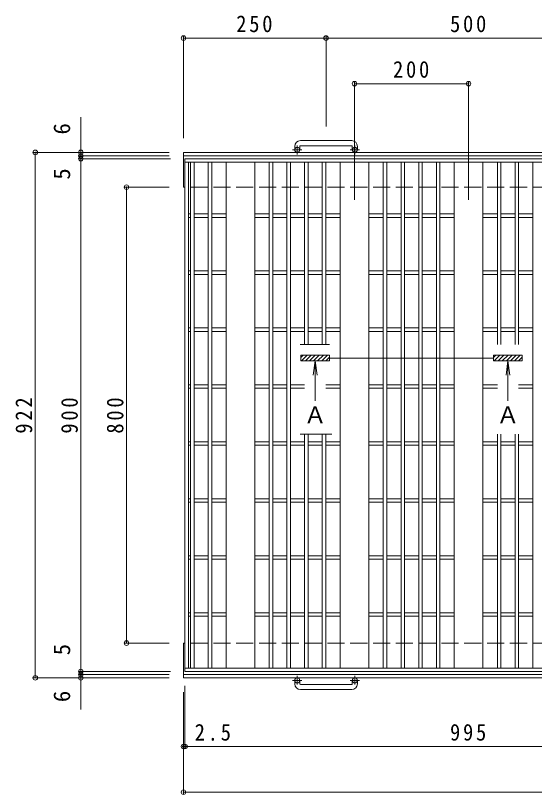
# Model space of a CAD drawing. Units: millimetres, scale not verified. Extents: x -1744 to 1840, y -1371 to 1279.
# Drawn here: x -1744 to -834, y -259 to 1108 of the extents above; entities that cross this region are included whole.
import ezdxf
from ezdxf.enums import TextEntityAlignment as Align

# ---------------------------------------------------------------- set-up
doc = ezdxf.new("R2010")
doc.units = ezdxf.units.MM
doc.header["$LTSCALE"] = 10
doc.header["$PDMODE"] = 32
doc.header["$PDSIZE"] = 8
doc.linetypes.add('CHAIN1', pattern=[8, 5, -1, 1, -1])
doc.linetypes.add('DASHED3', pattern=[4, 3, -1])
for name, color, linetype, lineweight in [('C-1', 2, 'Continuous', 9), ('C-2', 3, 'Continuous', 9), ('C-4', 7, 'Continuous', 9)]:
    doc.layers.add(name, color=color, linetype=linetype, lineweight=lineweight)
doc.styles.add('ＭＳ ゴシック', font='')
doc.styles.get('ＭＳ ゴシック').set_extended_font_data('MS Gothic')

msp = doc.modelspace()

# ---------------------------------------------------------------- linework, layer by layer
at = {"layer": 'C-1'}
for p, q in [((-1154.15, 888.49), (-1244.15, 888.49)), ((-1254.15, 878.49), (-1254.15, 872.39)), ((-1245.15, 878.49), (-1245.15, 872.39)), ((-1244.15, 879.49), (-1154.15, 879.49)), ((-1153.15, 878.49), (-1153.15, 872.39)), ((-1144.15, 878.49), (-1144.15, 872.39)), ((-1449.15, 867.89), (-1449.15, 806.89)), ((-210.64, 867.89), (-1449.15, 867.89)), ((-212.38, 861.89), (-1449.15, 861.89)), ((-1449.15, 6.89), (-1449.15, -54.11)), ((-209.47, -48.11), (-1449.15, -48.11)), ((-210.64, -54.11), (-1449.15, -54.11)), ((-1254.15, -64.71), (-1254.15, -58.61)), ((-1245.15, -64.71), (-1245.15, -58.61)), ((-1244.15, -65.71), (-1154.15, -65.71)), ((-1153.15, -64.71), (-1153.15, -58.61)), ((-1144.15, -64.71), (-1144.15, -58.61)), ((-1154.15, -74.71), (-1244.15, -74.71))]:
    msp.add_line(p, q, dxfattribs=at)
at = {"layer": 'C-1', "linetype": 'CHAIN1'}
for p, q in [((-1249.65, 864.29), (-1249.65, 879.88)), ((-1148.65, 864.29), (-1148.65, 879.88)), ((-1241.49, 872.39), (-1257.9, 872.39)), ((-1140.49, 872.39), (-1156.9, 872.39)), ((-1249.65, -50.5), (-1249.65, -66.1)), ((-1148.65, -50.5), (-1148.65, -66.1)), ((-1241.49, -58.61), (-1257.9, -58.61)), ((-1140.49, -58.61), (-1156.9, -58.61))]:
    msp.add_line(p, q, dxfattribs=at)
at = {"layer": 'C-1', "linetype": 'DASHED3'}
for p, q in [((-446.65, 806.89), (-1449.15, 806.89)), ((-446.65, 6.89), (-1449.15, 6.89))]:
    msp.add_line(p, q, dxfattribs=at)
at = {"layer": 'C-1'}
for centre in [(-1249.65, 872.39), (-1148.65, 872.39), (-1249.65, -58.61), (-1148.65, -58.61)]:
    msp.add_circle(centre, 4.5, dxfattribs=at)
for centre, radius, start, end in [((-1244.15, 878.49), 10, 90, 180), ((-1154.15, 878.49), 10, 0, 90), ((-1244.15, 878.49), 1, 90, 180), ((-1154.15, 878.49), 1, 0, 90), ((-1244.15, -64.71), 10, 180, 270), ((-1244.15, -64.71), 1, 180, 270), ((-1154.15, -64.71), 10, 270, 0), ((-1154.15, -64.71), 1, 270, 0)]:
    msp.add_arc(centre, radius, start, end, dxfattribs=at)
at = {"layer": 'C-2'}
for p, q in [((-1446.65, 856.89), (-1446.65, -43.11)), ((-451.65, 856.89), (-1446.65, 856.89)), ((-451.65, 850.89), (-1446.65, 850.89)), ((-1440.65, 850.89), (-1440.65, -37.11)), ((-1436.65, 850.89), (-1436.65, -37.11)), ((-1430.65, 850.89), (-1430.65, -37.11)), ((-1405.65, 850.89), (-1405.65, -37.11)), ((-1399.65, 850.89), (-1399.65, -37.11)), ((-1374.15, 850.89), (-1374.15, -37.11)), ((-1324.15, 850.89), (-1324.15, -37.11)), ((-1298.65, 850.89), (-1298.65, -37.11)), ((-1292.65, 850.89), (-1292.65, -37.11)), ((-1267.65, 850.89), (-1267.65, -37.11)), ((-1261.65, 850.89), (-1261.65, -37.11)), ((-1236.65, 850.89), (-1236.65, 530.95)), ((-1230.65, 850.89), (-1230.65, 530.95)), ((-1205.65, 850.89), (-1205.65, 530.95)), ((-1199.65, 850.89), (-1199.65, 530.95)), ((-1174.15, 850.89), (-1174.15, -37.11)), ((-1124.15, 850.89), (-1124.15, -37.11)), ((-1098.65, 850.89), (-1098.65, -37.11)), ((-1092.65, 850.89), (-1092.65, -37.11)), ((-1067.65, 850.89), (-1067.65, -37.11)), ((-1061.65, 850.89), (-1061.65, -37.11)), ((-1036.65, 850.89), (-1036.65, -37.11)), ((-1030.65, 850.89), (-1030.65, -37.11)), ((-1005.65, 850.89), (-1005.65, -37.11)), ((-999.65, 850.89), (-999.65, -37.11)), ((-974.15, 850.89), (-974.15, -37.11)), ((-924.15, 850.89), (-924.15, -37.11)), ((-898.65, 850.89), (-898.65, 530.95)), ((-892.65, 850.89), (-892.65, 530.95)), ((-867.65, 850.89), (-867.65, 530.95)), ((-861.65, 850.89), (-861.65, 530.95)), ((-836.65, 850.89), (-836.65, -37.11)), ((-1436.65, 759.89), (-1440.65, 759.89)), ((-1436.65, 753.89), (-1440.65, 753.89)), ((-1405.65, 759.89), (-1430.65, 759.89)), ((-1405.65, 753.89), (-1430.65, 753.89)), ((-1374.15, 759.89), (-1399.65, 759.89)), ((-1374.15, 753.89), (-1399.65, 753.89)), ((-1298.65, 759.89), (-1324.15, 759.89)), ((-1298.65, 753.89), (-1324.15, 753.89)), ((-1267.65, 759.89), (-1292.65, 759.89)), ((-1267.65, 753.89), (-1292.65, 753.89)), ((-1236.65, 759.89), (-1261.65, 759.89)), ((-1236.65, 753.89), (-1261.65, 753.89)), ((-1205.65, 759.89), (-1230.65, 759.89)), ((-1205.65, 753.89), (-1230.65, 753.89)), ((-1174.15, 759.89), (-1199.65, 759.89)), ((-1174.15, 753.89), (-1199.65, 753.89)), ((-1098.65, 759.89), (-1124.15, 759.89)), ((-1098.65, 753.89), (-1124.15, 753.89)), ((-1067.65, 759.89), (-1092.65, 759.89)), ((-1067.65, 753.89), (-1092.65, 753.89)), ((-1036.65, 759.89), (-1061.65, 759.89)), ((-1036.65, 753.89), (-1061.65, 753.89)), ((-1005.65, 759.89), (-1030.65, 759.89)), ((-1005.65, 753.89), (-1030.65, 753.89)), ((-974.15, 759.89), (-999.65, 759.89)), ((-974.15, 753.89), (-999.65, 753.89)), ((-898.65, 759.89), (-924.15, 759.89)), ((-898.65, 753.89), (-924.15, 753.89)), ((-867.65, 759.89), (-892.65, 759.89)), ((-867.65, 753.89), (-892.65, 753.89)), ((-836.65, 759.89), (-861.65, 759.89)), ((-836.65, 753.89), (-861.65, 753.89)), ((-1436.65, 659.89), (-1440.65, 659.89)), ((-1405.65, 659.89), (-1430.65, 659.89)), ((-1374.15, 659.89), (-1399.65, 659.89)), ((-1298.65, 659.89), (-1324.15, 659.89)), ((-1267.65, 659.89), (-1292.65, 659.89)), ((-1236.65, 659.89), (-1261.65, 659.89)), ((-1205.65, 659.89), (-1230.65, 659.89)), ((-1174.15, 659.89), (-1199.65, 659.89)), ((-1098.65, 659.89), (-1124.15, 659.89)), ((-1067.65, 659.89), (-1092.65, 659.89)), ((-1036.65, 659.89), (-1061.65, 659.89)), ((-1005.65, 659.89), (-1030.65, 659.89)), ((-974.15, 659.89), (-999.65, 659.89)), ((-898.65, 659.89), (-924.15, 659.89)), ((-867.65, 659.89), (-892.65, 659.89)), ((-836.65, 659.89), (-861.65, 659.89)), ((-1436.65, 653.89), (-1440.65, 653.89)), ((-1405.65, 653.89), (-1430.65, 653.89)), ((-1374.15, 653.89), (-1399.65, 653.89)), ((-1298.65, 653.89), (-1324.15, 653.89)), ((-1267.65, 653.89), (-1292.65, 653.89)), ((-1236.65, 653.89), (-1261.65, 653.89)), ((-1205.65, 653.89), (-1230.65, 653.89)), ((-1174.15, 653.89), (-1199.65, 653.89)), ((-1098.65, 653.89), (-1124.15, 653.89)), ((-1067.65, 653.89), (-1092.65, 653.89)), ((-1036.65, 653.89), (-1061.65, 653.89)), ((-1005.65, 653.89), (-1030.65, 653.89)), ((-974.15, 653.89), (-999.65, 653.89)), ((-898.65, 653.89), (-924.15, 653.89)), ((-867.65, 653.89), (-892.65, 653.89)), ((-836.65, 653.89), (-861.65, 653.89)), ((-1436.65, 559.89), (-1440.65, 559.89)), ((-1436.65, 553.89), (-1440.65, 553.89)), ((-1405.65, 559.89), (-1430.65, 559.89)), ((-1405.65, 553.89), (-1430.65, 553.89)), ((-1374.15, 559.89), (-1399.65, 559.89)), ((-1374.15, 553.89), (-1399.65, 553.89)), ((-1298.65, 559.89), (-1324.15, 559.89)), ((-1298.65, 553.89), (-1324.15, 553.89)), ((-1267.65, 559.89), (-1292.65, 559.89)), ((-1267.65, 553.89), (-1292.65, 553.89)), ((-1236.65, 559.89), (-1261.65, 559.89)), ((-1236.65, 553.89), (-1261.65, 553.89)), ((-1205.65, 559.89), (-1230.65, 559.89)), ((-1205.65, 553.89), (-1230.65, 553.89)), ((-1174.15, 559.89), (-1199.65, 559.89)), ((-1174.15, 553.89), (-1199.65, 553.89)), ((-1098.65, 559.89), (-1124.15, 559.89)), ((-1098.65, 553.89), (-1124.15, 553.89)), ((-1067.65, 559.89), (-1092.65, 559.89)), ((-1067.65, 553.89), (-1092.65, 553.89)), ((-1036.65, 559.89), (-1061.65, 559.89)), ((-1036.65, 553.89), (-1061.65, 553.89)), ((-1005.65, 559.89), (-1030.65, 559.89)), ((-1005.65, 553.89), (-1030.65, 553.89)), ((-974.15, 559.89), (-999.65, 559.89)), ((-974.15, 553.89), (-999.65, 553.89)), ((-898.65, 559.89), (-924.15, 559.89)), ((-898.65, 553.89), (-924.15, 553.89)), ((-867.65, 559.89), (-892.65, 559.89)), ((-867.65, 553.89), (-892.65, 553.89)), ((-836.65, 559.89), (-861.65, 559.89)), ((-836.65, 553.89), (-861.65, 553.89)), ((-1244.61, 530.95), (-1193.21, 530.95)), ((-1436.65, 459.89), (-1440.65, 459.89)), ((-1436.65, 453.89), (-1440.65, 453.89)), ((-1405.65, 459.89), (-1430.65, 459.89)), ((-1405.65, 453.89), (-1430.65, 453.89)), ((-1374.15, 459.89), (-1399.65, 459.89)), ((-1374.15, 453.89), (-1399.65, 453.89)), ((-1298.65, 459.89), (-1324.15, 459.89)), ((-1298.65, 453.89), (-1324.15, 453.89)), ((-1267.65, 459.89), (-1292.65, 459.89)), ((-1267.65, 453.89), (-1292.65, 453.89)), ((-1236.65, 459.89), (-1261.65, 459.89)), ((-1236.65, 453.89), (-1261.65, 453.89)), ((-1174.15, 459.89), (-1199.65, 459.89)), ((-1174.15, 453.89), (-1199.65, 453.89)), ((-1098.65, 459.89), (-1124.15, 459.89)), ((-1098.65, 453.89), (-1124.15, 453.89)), ((-1067.65, 459.89), (-1092.65, 459.89)), ((-1067.65, 453.89), (-1092.65, 453.89)), ((-1036.65, 459.89), (-1061.65, 459.89)), ((-1036.65, 453.89), (-1061.65, 453.89)), ((-1005.65, 459.89), (-1030.65, 459.89)), ((-1005.65, 453.89), (-1030.65, 453.89)), ((-974.15, 459.89), (-999.65, 459.89)), ((-974.15, 453.89), (-999.65, 453.89)), ((-898.65, 459.89), (-924.15, 459.89)), ((-898.65, 453.89), (-924.15, 453.89)), ((-836.65, 459.89), (-861.65, 459.89)), ((-836.65, 453.89), (-861.65, 453.89)), ((-1244.61, 373.56), (-1189.2, 373.56)), ((-1236.65, 373.56), (-1236.65, -37.11)), ((-1230.65, 373.56), (-1230.65, -37.11)), ((-1205.65, 373.56), (-1205.65, -37.11)), ((-1199.65, 373.56), (-1199.65, -37.11)), ((-898.65, 373.56), (-898.65, -37.11)), ((-892.65, 373.56), (-892.65, -37.11)), ((-867.65, 373.56), (-867.65, -37.11)), ((-861.65, 373.56), (-861.65, -37.11)), ((-1436.65, 359.89), (-1440.65, 359.89)), ((-1405.65, 359.89), (-1430.65, 359.89)), ((-1374.15, 359.89), (-1399.65, 359.89)), ((-1298.65, 359.89), (-1324.15, 359.89)), ((-1267.65, 359.89), (-1292.65, 359.89)), ((-1236.65, 359.89), (-1261.65, 359.89)), ((-1205.65, 359.89), (-1230.65, 359.89)), ((-1174.15, 359.89), (-1199.65, 359.89)), ((-1098.65, 359.89), (-1124.15, 359.89)), ((-1067.65, 359.89), (-1092.65, 359.89)), ((-1036.65, 359.89), (-1061.65, 359.89)), ((-1005.65, 359.89), (-1030.65, 359.89)), ((-974.15, 359.89), (-999.65, 359.89)), ((-898.65, 359.89), (-924.15, 359.89)), ((-867.65, 359.89), (-892.65, 359.89)), ((-836.65, 359.89), (-861.65, 359.89)), ((-1436.65, 353.89), (-1440.65, 353.89)), ((-1405.65, 353.89), (-1430.65, 353.89)), ((-1374.15, 353.89), (-1399.65, 353.89)), ((-1298.65, 353.89), (-1324.15, 353.89)), ((-1267.65, 353.89), (-1292.65, 353.89)), ((-1236.65, 353.89), (-1261.65, 353.89)), ((-1205.65, 353.89), (-1230.65, 353.89)), ((-1174.15, 353.89), (-1199.65, 353.89)), ((-1098.65, 353.89), (-1124.15, 353.89)), ((-1067.65, 353.89), (-1092.65, 353.89)), ((-1036.65, 353.89), (-1061.65, 353.89)), ((-1005.65, 353.89), (-1030.65, 353.89)), ((-974.15, 353.89), (-999.65, 353.89)), ((-898.65, 353.89), (-924.15, 353.89)), ((-867.65, 353.89), (-892.65, 353.89)), ((-836.65, 353.89), (-861.65, 353.89)), ((-1436.65, 259.89), (-1440.65, 259.89)), ((-1405.65, 259.89), (-1430.65, 259.89)), ((-1374.15, 259.89), (-1399.65, 259.89)), ((-1298.65, 259.89), (-1324.15, 259.89)), ((-1267.65, 259.89), (-1292.65, 259.89)), ((-1236.65, 259.89), (-1261.65, 259.89)), ((-1205.65, 259.89), (-1230.65, 259.89)), ((-1174.15, 259.89), (-1199.65, 259.89)), ((-1098.65, 259.89), (-1124.15, 259.89)), ((-1067.65, 259.89), (-1092.65, 259.89)), ((-1036.65, 259.89), (-1061.65, 259.89)), ((-1005.65, 259.89), (-1030.65, 259.89)), ((-974.15, 259.89), (-999.65, 259.89)), ((-898.65, 259.89), (-924.15, 259.89)), ((-867.65, 259.89), (-892.65, 259.89)), ((-836.65, 259.89), (-861.65, 259.89)), ((-1436.65, 253.89), (-1440.65, 253.89)), ((-1405.65, 253.89), (-1430.65, 253.89)), ((-1374.15, 253.89), (-1399.65, 253.89)), ((-1298.65, 253.89), (-1324.15, 253.89)), ((-1267.65, 253.89), (-1292.65, 253.89)), ((-1236.65, 253.89), (-1261.65, 253.89)), ((-1205.65, 253.89), (-1230.65, 253.89)), ((-1174.15, 253.89), (-1199.65, 253.89)), ((-1098.65, 253.89), (-1124.15, 253.89)), ((-1067.65, 253.89), (-1092.65, 253.89)), ((-1036.65, 253.89), (-1061.65, 253.89)), ((-1005.65, 253.89), (-1030.65, 253.89)), ((-974.15, 253.89), (-999.65, 253.89)), ((-898.65, 253.89), (-924.15, 253.89)), ((-867.65, 253.89), (-892.65, 253.89)), ((-836.65, 253.89), (-861.65, 253.89)), ((-1436.65, 159.89), (-1440.65, 159.89)), ((-1436.65, 153.89), (-1440.65, 153.89)), ((-1405.65, 159.89), (-1430.65, 159.89)), ((-1405.65, 153.89), (-1430.65, 153.89)), ((-1374.15, 159.89), (-1399.65, 159.89)), ((-1374.15, 153.89), (-1399.65, 153.89)), ((-1298.65, 159.89), (-1324.15, 159.89)), ((-1298.65, 153.89), (-1324.15, 153.89)), ((-1267.65, 159.89), (-1292.65, 159.89)), ((-1267.65, 153.89), (-1292.65, 153.89)), ((-1236.65, 159.89), (-1261.65, 159.89)), ((-1236.65, 153.89), (-1261.65, 153.89)), ((-1205.65, 159.89), (-1230.65, 159.89)), ((-1205.65, 153.89), (-1230.65, 153.89)), ((-1174.15, 159.89), (-1199.65, 159.89)), ((-1174.15, 153.89), (-1199.65, 153.89)), ((-1098.65, 159.89), (-1124.15, 159.89)), ((-1098.65, 153.89), (-1124.15, 153.89)), ((-1067.65, 159.89), (-1092.65, 159.89)), ((-1067.65, 153.89), (-1092.65, 153.89)), ((-1036.65, 159.89), (-1061.65, 159.89)), ((-1036.65, 153.89), (-1061.65, 153.89)), ((-1005.65, 159.89), (-1030.65, 159.89)), ((-1005.65, 153.89), (-1030.65, 153.89)), ((-974.15, 159.89), (-999.65, 159.89)), ((-974.15, 153.89), (-999.65, 153.89)), ((-898.65, 159.89), (-924.15, 159.89)), ((-898.65, 153.89), (-924.15, 153.89)), ((-867.65, 159.89), (-892.65, 159.89)), ((-867.65, 153.89), (-892.65, 153.89)), ((-836.65, 159.89), (-861.65, 159.89)), ((-836.65, 153.89), (-861.65, 153.89)), ((-1436.65, 59.89), (-1440.65, 59.89)), ((-1405.65, 59.89), (-1430.65, 59.89)), ((-1374.15, 59.89), (-1399.65, 59.89)), ((-1298.65, 59.89), (-1324.15, 59.89)), ((-1267.65, 59.89), (-1292.65, 59.89)), ((-1236.65, 59.89), (-1261.65, 59.89)), ((-1205.65, 59.89), (-1230.65, 59.89)), ((-1174.15, 59.89), (-1199.65, 59.89)), ((-1098.65, 59.89), (-1124.15, 59.89)), ((-1067.65, 59.89), (-1092.65, 59.89)), ((-1036.65, 59.89), (-1061.65, 59.89)), ((-1005.65, 59.89), (-1030.65, 59.89)), ((-974.15, 59.89), (-999.65, 59.89)), ((-898.65, 59.89), (-924.15, 59.89)), ((-867.65, 59.89), (-892.65, 59.89)), ((-836.65, 59.89), (-861.65, 59.89)), ((-1436.65, 53.89), (-1440.65, 53.89)), ((-1405.65, 53.89), (-1430.65, 53.89)), ((-1374.15, 53.89), (-1399.65, 53.89)), ((-1298.65, 53.89), (-1324.15, 53.89)), ((-1267.65, 53.89), (-1292.65, 53.89)), ((-1236.65, 53.89), (-1261.65, 53.89)), ((-1205.65, 53.89), (-1230.65, 53.89)), ((-1174.15, 53.89), (-1199.65, 53.89)), ((-1098.65, 53.89), (-1124.15, 53.89)), ((-1067.65, 53.89), (-1092.65, 53.89)), ((-1036.65, 53.89), (-1061.65, 53.89)), ((-1005.65, 53.89), (-1030.65, 53.89)), ((-974.15, 53.89), (-999.65, 53.89)), ((-898.65, 53.89), (-924.15, 53.89)), ((-867.65, 53.89), (-892.65, 53.89)), ((-836.65, 53.89), (-861.65, 53.89)), ((-451.65, -37.11), (-1446.65, -37.11)), ((-451.65, -43.11), (-1446.65, -43.11))]:
    msp.add_line(p, q, dxfattribs=at)
at = {"layer": 'C-4'}
for p, q in [((-1449.15, 892.89), (-1449.15, 1071.49)), ((-1449.15, 1068.49), (-210.64, 1068.49)), ((-1199.15, 913.49), (-1199.15, 1071.49)), ((-1149.15, 784.89), (-1149.15, 991.49)), ((-1149.15, 988.49), (-949.15, 988.49)), ((-949.15, 784.89), (-949.15, 991.49)), ((-1629.15, -109.79), (-1629.15, 929.43)), ((-1474.15, 867.89), (-1712.15, 867.89)), ((-1709.15, -54.11), (-1709.15, 867.89)), ((-1474.15, 861.89), (-1632.15, 861.89)), ((-1471.65, 856.89), (-1632.15, 856.89)), ((-1474.15, 806.89), (-1552.15, 806.89)), ((-1549.15, 6.89), (-1549.15, 806.89)), ((-1243.15, 511.89), (-1193.15, 511.89)), ((-1243.15, 501.89), (-1243.15, 511.89)), ((-1243.15, 507.92), (-1239.18, 511.89)), ((-1242.11, 501.89), (-1232.11, 511.89)), ((-1235.04, 501.89), (-1225.04, 511.89)), ((-1227.97, 501.89), (-1217.97, 511.89)), ((-1220.9, 501.89), (-1210.9, 511.89)), ((-1213.83, 501.89), (-1203.83, 511.89)), ((-1206.75, 501.89), (-1196.75, 511.89)), ((-1199.68, 501.89), (-1193.15, 508.42)), ((-1193.15, 501.89), (-1193.15, 511.89)), ((-1193.15, 506.89), (-905.15, 506.89)), ((-855.15, 511.89), (-905.15, 511.89)), ((-905.15, 501.89), (-905.15, 511.89)), ((-905.15, 507.92), (-901.18, 511.89)), ((-904.11, 501.89), (-894.11, 511.89)), ((-897.04, 501.89), (-887.04, 511.89)), ((-889.97, 501.89), (-879.97, 511.89)), ((-882.9, 501.89), (-872.9, 511.89)), ((-875.82, 501.89), (-865.82, 511.89)), ((-868.75, 501.89), (-858.75, 511.89)), ((-861.68, 501.89), (-855.15, 508.42)), ((-855.15, 501.89), (-855.15, 511.89)), ((-1243.15, 501.89), (-1193.15, 501.89)), ((-1218.15, 501.89), (-1221.42, 477.11)), ((-1218.15, 501.89), (-1214.89, 477.11)), ((-1218.15, 501.89), (-1218.15, 431.89)), ((-855.15, 501.89), (-905.15, 501.89)), ((-880.15, 501.89), (-883.42, 477.11)), ((-880.15, 501.89), (-876.89, 477.11)), ((-880.15, 501.89), (-880.15, 431.89)), ((-1474.15, 6.89), (-1552.15, 6.89)), ((-1474.15, -54.11), (-1712.15, -54.11)), ((-1471.65, -43.11), (-1632.15, -43.11)), ((-1474.15, -48.11), (-1632.15, -48.11)), ((-1446.65, -68.11), (-1446.65, -177.71)), ((-1449.15, -79.11), (-1449.15, -257.71)), ((-1449.15, -174.71), (-209.47, -174.71)), ((-1449.15, -254.71), (-209.47, -254.71))]:
    msp.add_line(p, q, dxfattribs=at)
for p in [(-1449.15, 1068.49), (-1199.15, 1068.49), (-1149.15, 988.49), (-949.15, 988.49), (-1709.15, 867.89), (-1629.15, 867.89), (-1629.15, 861.89), (-1629.15, 856.89), (-1549.15, 806.89), (-1549.15, 6.89), (-1629.15, -43.11), (-1709.15, -54.11), (-1629.15, -48.11), (-1629.15, -54.11), (-1449.15, -174.71), (-1446.65, -174.71), (-1449.15, -254.71)]:
    msp.add_point(p, dxfattribs=at)

# ---------------------------------------------------------------- texts
at = {"layer": 'C-4', "color": 2, "style": 'ＭＳ ゴシック'}
for s, p in [('6', (-1639.15, 899.24)), ('5', (-1639.15, 820.02)), ('5', (-1639.15, -14.6)), ('6', (-1639.15, -96.78))]:
    msp.add_text(s, height=29.33, rotation=90, dxfattribs=at).set_placement(p, align=Align.BOTTOM_LEFT)
for p in [(-1238.15, 383.84), (-900.15, 383.84)]:
    msp.add_text('Ａ', height=29.33, dxfattribs=at).set_placement(p, align=Align.BOTTOM_LEFT)
at = {"layer": 'C-4', "color": 2, "char_height": 29.33, "attachment_point": 7, "style": 'ＭＳ ゴシック'}
for s, insert in [('\\T1.27;\\W0.9;250', (-1356.65, 1078.49)), ('\\T1.27;\\W0.9;500', (-981.65, 1078.49)), ('\\T1.27;\\W0.9;200', (-1081.65, 998.49)), ('\\T1.27;\\W0.9;2.5', (-1429.47, -164.71)), ('\\T1.27;\\W0.9;995', (-981.65, -164.71))]:
    msp.add_mtext(s, dxfattribs=dict(at, insert=insert))
at = {"layer": 'C-4', "color": 2, "char_height": 29.33, "attachment_point": 7, "rotation": 90, "style": 'ＭＳ ゴシック'}
for s, insert in [('\\T1.27;\\W0.9;922', (-1714.15, 374.39)), ('\\T1.27;\\W0.9;900', (-1634.15, 374.39)), ('\\T1.27;\\W0.9;800', (-1554.15, 374.39))]:
    msp.add_mtext(s, dxfattribs=dict(at, insert=insert))

doc.saveas('drawing.dxf')
